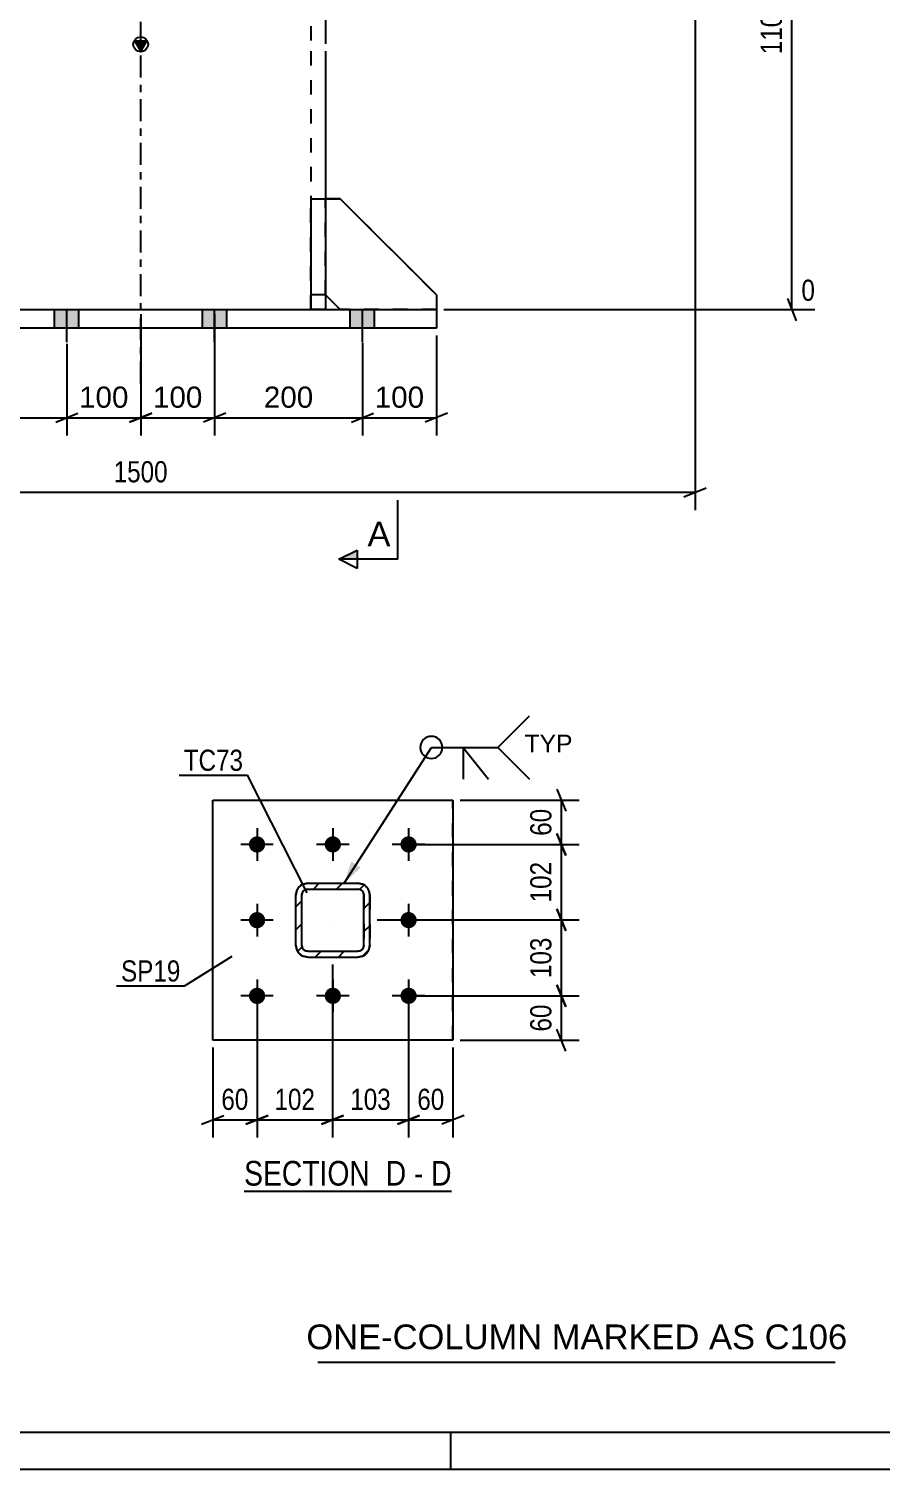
# Model space of a CAD drawing. Header units: millimetres. Extents: x -132 to 462, y -157 to 263.
# Drawn here: x -15.1 to 100.2, y -157 to 38 of the extents above; entities that cross this region are included whole.
import ezdxf

# ---------------------------------------------------------------- set-up
doc = ezdxf.new("R2010")
doc.units = ezdxf.units.MM
doc.linetypes.add('DXK_LINE_DOT2', pattern=[3.9198, 1.9599, -1.9599])
doc.linetypes.add('DXK_LINE_DOT3', pattern=[5.9187, 2.979, -0.9799, 0.9799, -0.9799])
doc.styles.add('Arial', font='ARIAL.TTF', dxfattribs={"height": 0.2})
doc.styles.add('Arial Narrow', font='ARIALN.TTF', dxfattribs={"height": 0.2})

# ---------------------------------------------------------------- blocks, each defined once
blk = doc.blocks.new('Unknown-339278202-1134')
at = {"color": 5, "linetype": 'Continuous'}
for p, q in [((-127.05, -152), (456.95, -152)), ((41.95, -157), (41.95, -152)), ((-132.05, -157), (461.95, -157))]:
    blk.add_line(p, q, dxfattribs=at)
blk = doc.blocks.new('Unknown-339278202-13 - 3533')
at = {"color": 6, "linetype": 'Continuous'}
blk.add_line((13.99, -119.35), (42.06, -119.35), dxfattribs=at)
at = {"color": 0, "linetype": 'Continuous'}
for points in [[(32.1, -118.6), (32.1, -115.1), (13.99, -115.1), (13.99, -118.6)], [(35.92, -118.6), (35.92, -115.1), (33.15, -115.1), (33.15, -118.6)], [(38.24, -118.6), (38.24, -115.1), (36.97, -115.1), (36.97, -118.6)], [(42.06, -118.6), (42.06, -115.1), (39.29, -115.1), (39.29, -118.6)]]:
    blk.add_wipeout(points, dxfattribs=at)
at = {"color": 7, "linetype": 'Continuous', "style": 'Arial Narrow'}
for s, p in [('SECTION ', (13.99, -118.6)), ('D', (33.15, -118.6)), ('D', (39.29, -118.6)), ('-', (36.97, -118.6))]:
    blk.add_text(s, height=3.34, dxfattribs=at).set_placement(p)
blk = doc.blocks.new('Part-339278202-4159 - 4056')
at = {"color": 7, "linetype": 'DXK_LINE_DOT2'}
for p, q in [((23, 0), (23, 15)), ((23, 15), (25, 15)), ((25, 15), (25, 0)), ((25, 2), (23, 2)), ((25, 0), (23, 0))]:
    blk.add_line(p, q, dxfattribs=at)
blk = doc.blocks.new('Part-339278202-4160 - 4056')
at = {"color": 7, "linetype": 'DXK_LINE_DOT2'}
for p, q in [((25, 2), (25, 15)), ((25, 15), (27, 15)), ((27, 15), (40, 2)), ((27, 0), (25, 2)), ((40, 2), (40, 0)), ((40, 0), (27, 0))]:
    blk.add_line(p, q, dxfattribs=at)
blk = doc.blocks.new('Part-339278202-4232 - 4056')
at = {"color": 2, "linetype": 'Continuous'}
for p, q in [((23, 15), (23, 0)), ((23, 15), (25, 15)), ((25, 15), (25, 0)), ((25, 2), (23, 2)), ((23, 0), (25, 0))]:
    blk.add_line(p, q, dxfattribs=at)
blk = doc.blocks.new('Part-339278202-4233 - 4056')
at = {"color": 2, "linetype": 'Continuous'}
for p, q in [((27, 15), (25, 15)), ((40, 2), (27, 15)), ((27, 0), (25, 2)), ((40, 2), (40, 0))]:
    blk.add_line(p, q, dxfattribs=at)
at = {"color": 7, "linetype": 'DXK_LINE_DOT2'}
for p, q in [((25, 2), (25, 15)), ((40, 0), (27, 0))]:
    blk.add_line(p, q, dxfattribs=at)
blk = doc.blocks.new('Part-339278202-4242 - 4056')
at = {"color": 2, "linetype": 'Continuous'}
for p, q in [((-40, -2.5), (-40, 0)), ((-40, 0), (40, 0)), ((40, 0), (40, -2.5)), ((40, -2.5), (-40, -2.5))]:
    blk.add_line(p, q, dxfattribs=at)
blk = doc.blocks.new('Part-339278202-4243 - 4056')
at = {"linetype": 'Continuous'}
blk.add_hatch(color=2, dxfattribs=at).paths.add_polyline_path([(0, 35.02), (-0.8, 36.42), (0.8, 36.42)])
at = {"color": 7, "linetype": 'DXK_LINE_DOT3'}
for p, q in [((0, 36), (0, 140.32)), ((0, -10), (0, 35))]:
    blk.add_line(p, q, dxfattribs=at)
at = {"color": 7, "linetype": 'DXK_LINE_DOT2'}
for p, q in [((23, 140.32), (23, 36)), ((23, 35), (23, 0)), ((25, 15), (25, 0)), ((-25, 0), (25, 0))]:
    blk.add_line(p, q, dxfattribs=at)
at = {"color": 2, "linetype": 'Continuous'}
for p, q in [((25, 140.32), (25, 36)), ((0, 35.02), (-0.8, 36.42)), ((-0.8, 36.42), (0.8, 36.42)), ((0.8, 36.42), (0, 35.02)), ((25, 35), (25, 15))]:
    blk.add_line(p, q, dxfattribs=at)
blk.add_circle((0, 35.92), 1, dxfattribs=at)
blk = doc.blocks.new('Bolt-339278202-4250 - 4056')
at = {"linetype": 'Continuous'}
for points in [[(-28.35, 0), (-31.65, 0), (-31.65, -2.5), (-28.35, -2.5)], [(-28.35, 0), (-31.65, 0), (-31.65, -2.5), (-28.35, -2.5)], [(-28.35, 0), (-31.65, 0), (-31.65, -2.5), (-28.35, -2.5)], [(-28.35, 0), (-31.65, 0), (-31.65, -2.5), (-28.35, -2.5)], [(-8.35, 0), (-11.65, 0), (-11.65, -2.5), (-8.35, -2.5)], [(-8.35, 0), (-11.65, 0), (-11.65, -2.5), (-8.35, -2.5)], [(11.65, 0), (8.35, 0), (8.35, -2.5), (11.65, -2.5)], [(11.65, 0), (8.35, 0), (8.35, -2.5), (11.65, -2.5)], [(31.65, 0), (28.35, 0), (28.35, -2.5), (31.65, -2.5)], [(31.65, 0), (28.35, 0), (28.35, -2.5), (31.65, -2.5)], [(31.65, 0), (28.35, 0), (28.35, -2.5), (31.65, -2.5)], [(31.65, 0), (28.35, 0), (28.35, -2.5), (31.65, -2.5)]]:
    blk.add_hatch(color=1, dxfattribs=at).paths.add_polyline_path(points)
at = {"color": 1, "linetype": 'Continuous'}
for p, q in [((-31.65, -2.5), (-31.65, 0)), ((-31.65, -2.5), (-31.65, 0)), ((-31.65, -2.5), (-31.65, 0)), ((-31.65, -2.5), (-31.65, 0)), ((-30, -4.4), (-30, 0)), ((-30, -4.4), (-30, 0)), ((-30, -4.4), (-30, 0)), ((-30, -4.4), (-30, 0)), ((-28.35, -2.5), (-28.35, 0)), ((-28.35, -2.5), (-28.35, 0)), ((-28.35, -2.5), (-28.35, 0)), ((-28.35, -2.5), (-28.35, 0)), ((-11.65, -2.5), (-11.65, 0)), ((-11.65, -2.5), (-11.65, 0)), ((-10, -4.4), (-10, 0)), ((-10, -4.4), (-10, 0)), ((-8.35, -2.5), (-8.35, 0)), ((-8.35, -2.5), (-8.35, 0)), ((8.35, -2.5), (8.35, 0)), ((8.35, -2.5), (8.35, 0)), ((10, -4.4), (10, 0)), ((10, -4.4), (10, 0)), ((11.65, -2.5), (11.65, 0)), ((11.65, -2.5), (11.65, 0)), ((28.35, -2.5), (28.35, 0)), ((28.35, -2.5), (28.35, 0)), ((28.35, -2.5), (28.35, 0)), ((28.35, -2.5), (28.35, 0)), ((30, -4.4), (30, 0)), ((30, -4.4), (30, 0)), ((30, -4.4), (30, 0)), ((30, -4.4), (30, 0)), ((31.65, -2.5), (31.65, 0)), ((31.65, -2.5), (31.65, 0)), ((31.65, -2.5), (31.65, 0)), ((31.65, -2.5), (31.65, 0))]:
    blk.add_line(p, q, dxfattribs=at)
blk = doc.blocks.new('Part-339278202-3550 - 3533')
at = {"linetype": 'Continuous'}
h = blk.add_hatch(dxfattribs=at)
h.set_pattern_fill('', scale=0.7, style=0, pattern_type=0)
h.set_pattern_definition([(45, (30.0036, -87.5372), (-1.57154, 1.57154), [])])
h.paths.add_polyline_path([(29.39, -87.66), (30, -87.54), (30.52, -87.19), (30.87, -86.67), (30.99, -86.06), (30.99, -79.26), (30.87, -78.65), (30.52, -78.13), (30, -77.78), (29.39, -77.66), (22.59, -77.66), (21.98, -77.78), (21.46, -78.13), (21.11, -78.65), (20.99, -79.26), (20.99, -86.06), (21.11, -86.67), (21.46, -87.19), (21.98, -87.54), (22.59, -87.66)])
h.paths.add_polyline_path([(22.59, -86.86), (22.29, -86.8), (22.03, -86.63), (21.85, -86.37), (21.79, -86.06), (21.79, -79.26), (21.85, -78.95), (22.02, -78.69), (22.28, -78.52), (22.59, -78.46), (29.39, -78.46), (29.7, -78.52), (29.96, -78.69), (30.13, -78.95), (30.19, -79.26), (30.19, -86.06), (30.13, -86.37), (29.96, -86.62), (29.7, -86.8), (29.39, -86.86)])
at = {"color": 7, "linetype": 'DXK_LINE_DOT2'}
for p, q in [((21.98, -77.78), (22.59, -77.66)), ((22.59, -77.66), (29.39, -77.66)), ((29.39, -77.66), (30, -77.78)), ((20.99, -79.26), (21.11, -78.65)), ((20.99, -86.06), (20.99, -79.26)), ((21.85, -78.95), (21.79, -79.26)), ((21.79, -86.06), (21.79, -79.26)), ((22.59, -78.46), (22.28, -78.52)), ((22.59, -78.46), (29.39, -78.46)), ((29.7, -78.52), (29.39, -78.46)), ((30.19, -79.26), (30.13, -78.95)), ((30.19, -79.26), (30.19, -86.06)), ((30.87, -78.65), (30.99, -79.26)), ((30.99, -79.26), (30.99, -86.06)), ((21.11, -86.67), (20.99, -86.06)), ((21.79, -86.06), (21.85, -86.37)), ((22.59, -87.66), (21.98, -87.54)), ((22.29, -86.8), (22.59, -86.86)), ((22.59, -86.86), (29.39, -86.86)), ((22.59, -87.66), (29.39, -87.66)), ((29.39, -86.86), (29.7, -86.8)), ((30, -87.54), (29.39, -87.66)), ((30.13, -86.37), (30.19, -86.06)), ((30.99, -86.06), (30.87, -86.67))]:
    blk.add_line(p, q, dxfattribs=at)
at = {"color": 2, "linetype": 'Continuous'}
for p, q in [((22.59, -77.66), (21.98, -77.78)), ((22.59, -77.66), (22.59, -77.66)), ((22.59, -77.66), (29.39, -77.66)), ((29.39, -77.66), (29.39, -77.66)), ((30, -77.78), (29.39, -77.66)), ((21.11, -78.65), (20.99, -79.26)), ((20.99, -79.26), (20.99, -79.26)), ((20.99, -86.06), (20.99, -79.26)), ((21.79, -79.26), (21.85, -78.95)), ((21.79, -79.26), (21.79, -79.26)), ((21.79, -86.06), (21.79, -79.26)), ((22.28, -78.52), (22.59, -78.46)), ((22.59, -78.46), (22.59, -78.46)), ((22.59, -78.46), (29.39, -78.46)), ((29.39, -78.46), (29.39, -78.46)), ((29.39, -78.46), (29.7, -78.52)), ((30.13, -78.95), (30.19, -79.26)), ((30.19, -79.26), (30.19, -79.26)), ((30.19, -86.06), (30.19, -79.26)), ((30.99, -79.26), (30.87, -78.65)), ((30.99, -79.26), (30.99, -79.26)), ((30.99, -86.06), (30.99, -79.26)), ((20.99, -86.06), (20.99, -86.06)), ((20.99, -86.06), (21.11, -86.67)), ((21.79, -86.06), (21.79, -86.06)), ((21.85, -86.37), (21.79, -86.06)), ((21.98, -87.54), (22.59, -87.66)), ((22.59, -86.86), (22.29, -86.8)), ((22.59, -86.86), (22.59, -86.86)), ((22.59, -86.86), (29.39, -86.86)), ((22.59, -87.66), (22.59, -87.66)), ((22.59, -87.66), (29.39, -87.66)), ((29.7, -86.8), (29.39, -86.86)), ((29.39, -86.86), (29.39, -86.86)), ((29.39, -87.66), (30, -87.54)), ((29.39, -87.66), (29.39, -87.66)), ((30.19, -86.06), (30.13, -86.37)), ((30.19, -86.06), (30.19, -86.06)), ((30.87, -86.67), (30.99, -86.06)), ((30.99, -86.06), (30.99, -86.06))]:
    blk.add_line(p, q, dxfattribs=at)
at = {"color": 7, "linetype": 'DXK_LINE_DOT3'}
blk.add_line((25.99, -82.66), (25.99, -82.66), dxfattribs=at)
at = {"color": 7, "linetype": 'DXK_LINE_DOT2'}
for centre, radius, start, end in [((22.59, -79.26), 1.6, 112.5099, 157.5099), ((29.39, -79.26), 1.6, 22.5099, 67.5099), ((22.59, -79.26), 0.8, 112.5099, 157.5099), ((29.39, -79.26), 0.8, 22.5099, 67.5099), ((22.59, -86.06), 1.6, 202.5099, 247.5099), ((22.59, -86.06), 0.8, 202.5099, 247.5099), ((29.39, -86.06), 0.8, 292.5099, 337.5099), ((29.39, -86.06), 1.6, 292.5099, 337.5099)]:
    blk.add_arc(centre, radius, start, end, dxfattribs=at)
at = {"color": 2, "linetype": 'Continuous'}
for centre, radius, start, end in [((22.59, -79.26), 1.6, 112.5099, 157.5099), ((29.39, -79.26), 1.6, 22.5099, 67.5099), ((22.59, -79.26), 0.8, 112.5099, 157.5099), ((29.39, -79.26), 0.8, 22.5099, 67.5099), ((22.59, -86.06), 1.6, 202.5099, 247.5099), ((22.59, -86.06), 0.8, 202.5099, 247.5099), ((29.39, -86.06), 0.8, 292.5099, 337.5099), ((29.39, -86.06), 1.6, 292.5099, 337.5099)]:
    blk.add_arc(centre, radius, start, end, dxfattribs=at)
blk = doc.blocks.new('Part-339278202-3556 - 3533')
at = {"color": 2, "linetype": 'Continuous'}
for p, q in [((9.74, -66.41), (42.24, -66.41)), ((9.74, -98.91), (9.74, -66.41)), ((42.24, -66.41), (42.24, -66.41)), ((42.24, -66.41), (42.24, -98.91)), ((42.24, -98.91), (9.74, -98.91)), ((42.24, -98.91), (42.24, -98.91))]:
    blk.add_line(p, q, dxfattribs=at)
at = {"color": 7, "linetype": 'DXK_LINE_DOT2'}
for p, q in [((9.74, -98.91), (9.74, -66.41)), ((42.24, -98.91), (42.24, -66.41)), ((42.24, -66.41), (42.24, -66.41)), ((42.24, -98.91), (42.24, -98.91))]:
    blk.add_line(p, q, dxfattribs=at)
blk = doc.blocks.new('Bolt-339278202-3586 - 3533')
at = {"linetype": 'Continuous'}
for points in [[(16.84, -72.41), (16.82, -72.64), (16.75, -72.86), (16.63, -73.06), (16.48, -73.23), (16.29, -73.36), (16.08, -73.46), (15.86, -73.51), (15.63, -73.51), (15.4, -73.46), (15.19, -73.37), (15.01, -73.23), (14.85, -73.06), (14.74, -72.86), (14.66, -72.64), (14.64, -72.41), (14.66, -72.19), (14.73, -71.97), (14.85, -71.77), (15, -71.6), (15.19, -71.46), (15.4, -71.37), (15.62, -71.32), (15.85, -71.32), (16.08, -71.36), (16.29, -71.46), (16.47, -71.59), (16.63, -71.76), (16.74, -71.96), (16.81, -72.18)], [(27.09, -72.41), (27.07, -72.64), (27, -72.85), (26.88, -73.05), (26.73, -73.23), (26.54, -73.36), (26.33, -73.45), (26.11, -73.5), (25.88, -73.5), (25.65, -73.46), (25.44, -73.36), (25.26, -73.23), (25.1, -73.06), (24.99, -72.86), (24.91, -72.64), (24.89, -72.41), (24.91, -72.18), (24.98, -71.97), (25.1, -71.77), (25.25, -71.59), (25.44, -71.46), (25.65, -71.36), (25.87, -71.32), (26.1, -71.32), (26.33, -71.36), (26.54, -71.46), (26.72, -71.59), (26.88, -71.76), (26.99, -71.96), (27.06, -72.18)], [(37.34, -72.4), (37.32, -72.63), (37.25, -72.85), (37.13, -73.05), (36.98, -73.22), (36.79, -73.36), (36.58, -73.45), (36.36, -73.5), (36.13, -73.5), (35.9, -73.46), (35.69, -73.36), (35.51, -73.23), (35.35, -73.06), (35.24, -72.86), (35.16, -72.64), (35.14, -72.41), (35.16, -72.18), (35.23, -71.96), (35.35, -71.76), (35.5, -71.59), (35.69, -71.46), (35.9, -71.36), (36.12, -71.31), (36.35, -71.31), (36.58, -71.36), (36.79, -71.45), (36.97, -71.59), (37.13, -71.76), (37.24, -71.96), (37.31, -72.18)], [(16.84, -82.66), (16.82, -82.89), (16.75, -83.11), (16.63, -83.31), (16.48, -83.48), (16.29, -83.61), (16.08, -83.71), (15.86, -83.76), (15.63, -83.76), (15.4, -83.71), (15.19, -83.62), (15.01, -83.48), (14.85, -83.31), (14.74, -83.11), (14.67, -82.89), (14.64, -82.66), (14.66, -82.44), (14.73, -82.22), (14.85, -82.02), (15, -81.85), (15.19, -81.71), (15.4, -81.62), (15.62, -81.57), (15.85, -81.57), (16.08, -81.61), (16.29, -81.71), (16.47, -81.84), (16.63, -82.01), (16.74, -82.21), (16.82, -82.43)], [(37.34, -82.65), (37.32, -82.88), (37.25, -83.1), (37.13, -83.3), (36.98, -83.47), (36.79, -83.61), (36.58, -83.7), (36.36, -83.75), (36.13, -83.75), (35.9, -83.71), (35.69, -83.61), (35.51, -83.48), (35.35, -83.31), (35.24, -83.11), (35.17, -82.89), (35.14, -82.66), (35.16, -82.43), (35.23, -82.21), (35.35, -82.01), (35.5, -81.84), (35.69, -81.71), (35.9, -81.61), (36.12, -81.56), (36.35, -81.56), (36.58, -81.61), (36.79, -81.7), (36.97, -81.84), (37.13, -82.01), (37.24, -82.21), (37.32, -82.43)], [(16.84, -92.91), (16.82, -93.14), (16.75, -93.36), (16.63, -93.56), (16.48, -93.73), (16.3, -93.86), (16.09, -93.96), (15.86, -94.01), (15.63, -94.01), (15.41, -93.96), (15.2, -93.87), (15.01, -93.73), (14.85, -93.56), (14.74, -93.36), (14.67, -93.14), (14.64, -92.91), (14.67, -92.69), (14.74, -92.47), (14.85, -92.27), (15, -92.1), (15.19, -91.96), (15.4, -91.87), (15.62, -91.82), (15.85, -91.82), (16.08, -91.86), (16.29, -91.96), (16.48, -92.09), (16.63, -92.26), (16.75, -92.46), (16.82, -92.68)], [(27.09, -92.91), (27.07, -93.14), (27, -93.35), (26.88, -93.55), (26.73, -93.73), (26.55, -93.86), (26.34, -93.95), (26.11, -94), (25.88, -94), (25.66, -93.96), (25.45, -93.86), (25.26, -93.73), (25.1, -93.56), (24.99, -93.36), (24.92, -93.14), (24.89, -92.91), (24.92, -92.68), (24.99, -92.47), (25.1, -92.27), (25.25, -92.09), (25.44, -91.96), (25.65, -91.86), (25.87, -91.82), (26.1, -91.82), (26.33, -91.86), (26.54, -91.96), (26.73, -92.09), (26.88, -92.26), (27, -92.46), (27.07, -92.68)], [(37.34, -92.9), (37.32, -93.13), (37.25, -93.35), (37.13, -93.55), (36.98, -93.72), (36.8, -93.86), (36.59, -93.95), (36.36, -94), (36.13, -94), (35.91, -93.96), (35.7, -93.86), (35.51, -93.73), (35.35, -93.56), (35.24, -93.36), (35.17, -93.14), (35.14, -92.91), (35.17, -92.68), (35.24, -92.46), (35.35, -92.26), (35.5, -92.09), (35.69, -91.96), (35.9, -91.86), (36.12, -91.81), (36.35, -91.81), (36.58, -91.86), (36.79, -91.95), (36.98, -92.09), (37.13, -92.26), (37.25, -92.46), (37.32, -92.68)]]:
    blk.add_hatch(color=1, dxfattribs=at).paths.add_polyline_path(points)
at = {"color": 1, "linetype": 'Continuous'}
for p, q in [((25.99, -70.21), (25.99, -74.61)), ((36.24, -70.21), (36.24, -74.61)), ((15.74, -70.21), (15.74, -74.61)), ((17.94, -72.41), (13.54, -72.41)), ((28.19, -72.41), (23.79, -72.41)), ((38.44, -72.41), (34.04, -72.41)), ((15.74, -80.46), (15.74, -84.86)), ((36.24, -80.46), (36.24, -84.86)), ((17.94, -82.66), (13.54, -82.66)), ((38.44, -82.66), (34.04, -82.66)), ((15.74, -90.71), (15.74, -95.11)), ((25.99, -90.71), (25.99, -95.11)), ((36.24, -90.71), (36.24, -95.11)), ((17.94, -92.91), (13.54, -92.91)), ((28.19, -92.91), (23.79, -92.91)), ((38.44, -92.91), (34.04, -92.91))]:
    blk.add_line(p, q, dxfattribs=at)
blk = doc.blocks.new('StraightDimension-339278202-13958 - 4056')
at = {"color": 7, "linetype": 'Continuous'}
for p, q in [((10, -0.63), (10, -17.03)), ((30, -4.51), (30, -17.03)), ((11.5, -14.03), (8.5, -15.23)), ((10, -14.63), (30, -14.63)), ((28.5, -15.23), (31.5, -14.03))]:
    blk.add_line(p, q, dxfattribs=at)
at = {"color": 0}
blk.add_wipeout([(23.94, -13.88), (23.94, -9.68), (16.06, -9.68), (16.06, -13.88)], dxfattribs=at)
at = {"color": 3, "style": 'Arial'}
blk.add_text('200', height=2.865, dxfattribs=at).set_placement((16.66, -13.28))
blk = doc.blocks.new('StraightDimension-339278202-13918 - 4056')
at = {"color": 7, "linetype": 'Continuous'}
for p, q in [((73.5, 78.32), (98.53, 78.32)), ((88.69, 76.82), (87.49, 79.82)), ((88.09, 0), (88.09, 78.32)), ((87.49, 1.5), (88.69, -1.5)), ((41, 0), (91.22, 0))]:
    blk.add_line(p, q, dxfattribs=at)
at = {"color": 0, "linetype": 'Continuous'}
for points in [[(99.13, 78.92), (99.13, 83.12), (88.79, 83.12), (88.79, 78.92)], [(91.82, 0.6), (91.82, 4.8), (88.79, 4.8), (88.79, 0.6)]]:
    blk.add_wipeout(points, dxfattribs=at)
at = {"color": 0}
blk.add_wipeout([(87.34, 44.33), (83.14, 44.33), (83.14, 33.99), (87.34, 33.99)], dxfattribs=at)
at = {"color": 3, "linetype": 'Continuous', "style": 'Arial Narrow'}
for s, height, p in [('11022', 2.863, (89.39, 79.52)), ('0', 2.86, (89.39, 1.2))]:
    blk.add_text(s, height=height, dxfattribs=at).set_placement(p)
at = {"color": 3, "style": 'Arial Narrow'}
blk.add_text('11022', height=2.863, rotation=90.0002, dxfattribs=at).set_placement((86.74, 34.59))
blk = doc.blocks.new('StraightDimension-339278202-4265 - 4056')
at = {"color": 7, "linetype": 'Continuous'}
for p, q in [((-75, 65.32), (-75, -27.13)), ((75, 65.32), (75, -27.13)), ((-73.5, -24.13), (-76.5, -25.33)), ((-75, -24.73), (75, -24.73)), ((73.5, -25.33), (76.5, -24.13))]:
    blk.add_line(p, q, dxfattribs=at)
at = {"color": 0}
blk.add_wipeout([(4.26, -23.98), (4.26, -19.78), (-4.26, -19.78), (-4.26, -23.98)], dxfattribs=at)
at = {"color": 3, "style": 'Arial Narrow'}
blk.add_text('1500', height=2.863, dxfattribs=at).set_placement((-3.66, -23.38))
blk = doc.blocks.new('StraightDimension-339278202-13957 - 4056')
at = {"color": 7, "linetype": 'Continuous'}
for p, q in [((40, -3.5), (40, -17.03)), ((30, -4.51), (30, -17.03)), ((28.5, -15.23), (31.5, -14.03)), ((30, -14.63), (40, -14.63)), ((41.5, -14.03), (38.5, -15.23))]:
    blk.add_line(p, q, dxfattribs=at)
at = {"color": 0}
blk.add_wipeout([(38.94, -13.88), (38.94, -9.68), (31.06, -9.68), (31.06, -13.88)], dxfattribs=at)
at = {"color": 3, "style": 'Arial'}
blk.add_text('100', height=2.865, dxfattribs=at).set_placement((31.66, -13.28))
blk = doc.blocks.new('StraightDimension-339278202-13959 - 4056')
at = {"color": 7, "linetype": 'Continuous'}
for p, q in [((0, -0.63), (0, -17.03)), ((10, -0.63), (10, -17.03)), ((-1.5, -15.23), (1.5, -14.03)), ((0, -14.63), (10, -14.63)), ((11.5, -14.03), (8.5, -15.23))]:
    blk.add_line(p, q, dxfattribs=at)
at = {"color": 0}
blk.add_wipeout([(8.94, -13.88), (8.94, -9.68), (1.06, -9.68), (1.06, -13.88)], dxfattribs=at)
at = {"color": 3, "style": 'Arial'}
blk.add_text('100', height=2.865, dxfattribs=at).set_placement((1.66, -13.28))
blk = doc.blocks.new('StraightDimension-339278202-13960 - 4056')
at = {"color": 7, "linetype": 'Continuous'}
for p, q in [((0, -0.63), (0, -17.03)), ((-10, -4.61), (-10, -17.03)), ((-11.5, -15.23), (-8.5, -14.03)), ((-10, -14.63), (0, -14.63)), ((1.5, -14.03), (-1.5, -15.23))]:
    blk.add_line(p, q, dxfattribs=at)
at = {"color": 0}
blk.add_wipeout([(-1.06, -13.88), (-1.06, -9.68), (-8.94, -9.68), (-8.94, -13.88)], dxfattribs=at)
at = {"color": 3, "style": 'Arial'}
blk.add_text('100', height=2.865, dxfattribs=at).set_placement((-8.34, -13.28))
blk = doc.blocks.new('StraightDimension-339278202-13961 - 4056')
at = {"color": 7, "linetype": 'Continuous'}
for p, q in [((-30, -4.61), (-30, -17.03)), ((-10, -4.61), (-10, -17.03)), ((-28.5, -14.03), (-31.5, -15.23)), ((-30, -14.63), (-10, -14.63)), ((-11.5, -15.23), (-8.5, -14.03))]:
    blk.add_line(p, q, dxfattribs=at)
at = {"color": 0}
blk.add_wipeout([(-16.06, -13.88), (-16.06, -9.68), (-23.94, -9.68), (-23.94, -13.88)], dxfattribs=at)
at = {"color": 3, "style": 'Arial'}
blk.add_text('200', height=2.865, dxfattribs=at).set_placement((-23.34, -13.28))
blk = doc.blocks.new('StraightDimension-339278202-7110 - 3533')
at = {"color": 7, "linetype": 'Continuous'}
for p, q in [((15.74, -93.91), (15.74, -112.1)), ((9.74, -99.91), (9.74, -112.1)), ((8.24, -110.3), (11.24, -109.1)), ((17.24, -109.1), (14.24, -110.3)), ((9.74, -109.7), (15.74, -109.7))]:
    blk.add_line(p, q, dxfattribs=at)
at = {"color": 0}
blk.add_wipeout([(15.17, -108.95), (15.17, -104.75), (10.31, -104.75), (10.31, -108.95)], dxfattribs=at)
at = {"color": 3, "style": 'Arial Narrow'}
blk.add_text('60', height=2.863, dxfattribs=at).set_placement((10.91, -108.35))
blk = doc.blocks.new('StraightDimension-339278202-7109 - 3533')
at = {"color": 7, "linetype": 'Continuous'}
for p, q in [((25.94, -88.66), (25.94, -112.1)), ((15.74, -93.91), (15.74, -112.1)), ((14.24, -110.3), (17.24, -109.1)), ((27.44, -109.1), (24.44, -110.3)), ((15.74, -109.7), (25.94, -109.7))]:
    blk.add_line(p, q, dxfattribs=at)
at = {"color": 0}
blk.add_wipeout([(24.18, -108.95), (24.18, -104.75), (17.5, -104.75), (17.5, -108.95)], dxfattribs=at)
at = {"color": 3, "style": 'Arial Narrow'}
blk.add_text('102', height=2.863, dxfattribs=at).set_placement((18.1, -108.35))
blk = doc.blocks.new('StraightDimension-339278202-3654 - 3533')
at = {"color": 7, "linetype": 'Continuous'}
for p, q in [((56.31, -70.91), (57.51, -73.91)), ((37.24, -72.41), (59.31, -72.41)), ((56.91, -82.61), (56.91, -72.41)), ((57.51, -84.11), (56.31, -81.11)), ((31.99, -82.61), (59.31, -82.61))]:
    blk.add_line(p, q, dxfattribs=at)
at = {"color": 0}
blk.add_wipeout([(56.16, -74.17), (51.96, -74.17), (51.96, -80.85), (56.16, -80.85)], dxfattribs=at)
at = {"color": 3, "style": 'Arial Narrow'}
blk.add_text('102', height=2.863, rotation=90.0002, dxfattribs=at).set_placement((55.56, -80.25))
blk = doc.blocks.new('StraightDimension-339278202-3664 - 3533')
at = {"color": 7, "linetype": 'Continuous'}
for p, q in [((56.31, -64.91), (57.51, -67.91)), ((43.24, -66.41), (59.31, -66.41)), ((56.91, -72.41), (56.91, -66.41)), ((57.51, -73.91), (56.31, -70.91)), ((37.24, -72.41), (59.31, -72.41))]:
    blk.add_line(p, q, dxfattribs=at)
at = {"color": 0}
blk.add_wipeout([(56.16, -66.98), (51.96, -66.98), (51.96, -71.84), (56.16, -71.84)], dxfattribs=at)
at = {"color": 3, "style": 'Arial Narrow'}
blk.add_text('60', height=2.863, rotation=90.0002, dxfattribs=at).set_placement((55.56, -71.24))
blk = doc.blocks.new('StraightDimension-339278202-3674 - 3533')
at = {"color": 7, "linetype": 'Continuous'}
for p, q in [((56.31, -91.41), (57.51, -94.41)), ((37.24, -92.91), (59.31, -92.91)), ((56.91, -98.91), (56.91, -92.91)), ((57.51, -100.41), (56.31, -97.41)), ((43.24, -98.91), (59.31, -98.91))]:
    blk.add_line(p, q, dxfattribs=at)
at = {"color": 0}
blk.add_wipeout([(56.16, -93.48), (51.96, -93.48), (51.96, -98.34), (56.16, -98.34)], dxfattribs=at)
at = {"color": 3, "style": 'Arial Narrow'}
blk.add_text('60', height=2.863, rotation=90.0002, dxfattribs=at).set_placement((55.56, -97.74))
blk = doc.blocks.new('StraightDimension-339278202-3684 - 3533')
at = {"color": 7, "linetype": 'Continuous'}
for p, q in [((56.31, -81.11), (57.51, -84.11)), ((31.99, -82.61), (59.31, -82.61)), ((56.91, -92.91), (56.91, -82.61)), ((57.51, -94.41), (56.31, -91.41)), ((37.24, -92.91), (59.31, -92.91))]:
    blk.add_line(p, q, dxfattribs=at)
at = {"color": 0}
blk.add_wipeout([(56.16, -84.42), (51.96, -84.42), (51.96, -91.1), (56.16, -91.1)], dxfattribs=at)
at = {"color": 3, "style": 'Arial Narrow'}
blk.add_text('103', height=2.863, rotation=90.0002, dxfattribs=at).set_placement((55.56, -90.5))
blk = doc.blocks.new('StraightDimension-339278202-7107 - 3533')
at = {"color": 7, "linetype": 'Continuous'}
for p, q in [((36.24, -93.91), (36.24, -112.1)), ((42.24, -99.91), (42.24, -112.1)), ((34.74, -110.3), (37.74, -109.1)), ((43.74, -109.1), (40.74, -110.3)), ((36.24, -109.7), (42.24, -109.7))]:
    blk.add_line(p, q, dxfattribs=at)
at = {"color": 0}
blk.add_wipeout([(41.67, -108.95), (41.67, -104.75), (36.82, -104.75), (36.82, -108.95)], dxfattribs=at)
at = {"color": 3, "style": 'Arial Narrow'}
blk.add_text('60', height=2.863, dxfattribs=at).set_placement((37.42, -108.35))
blk = doc.blocks.new('StraightDimension-339278202-7108 - 3533')
at = {"color": 7, "linetype": 'Continuous'}
for p, q in [((25.94, -88.66), (25.94, -112.1)), ((36.24, -93.91), (36.24, -112.1)), ((24.44, -110.3), (27.44, -109.1)), ((37.74, -109.1), (34.74, -110.3)), ((25.94, -109.7), (36.24, -109.7))]:
    blk.add_line(p, q, dxfattribs=at)
at = {"color": 0}
blk.add_wipeout([(34.43, -108.95), (34.43, -104.75), (27.75, -104.75), (27.75, -108.95)], dxfattribs=at)
at = {"color": 3, "style": 'Arial Narrow'}
blk.add_text('103', height=2.863, dxfattribs=at).set_placement((28.35, -108.35))
blk = doc.blocks.new('Unknown-339278202-14172')
at = {"color": 7, "linetype": 'Continuous'}
blk.add_line((23.95, -142.5), (93.95, -142.5), dxfattribs=at)
at = {"color": 7, "style": 'Arial'}
blk.add_text('ONE-COLUMN MARKED AS C106', height=3.3428, dxfattribs=at).set_placement((22.41, -140.75))
blk = doc.blocks.new('SectionMark-339278202-4567 - 4056')
at = {"linetype": 'Continuous'}
blk.add_hatch(color=6, dxfattribs=at).paths.add_polyline_path([(29.29, -32.55), (29.29, -33.8), (26.79, -33.8)])
at = {"color": 6, "linetype": 'Continuous'}
for p, q in [((34.79, -33.8), (34.8, -25.8)), ((26.79, -33.8), (29.29, -32.55)), ((29.29, -32.55), (29.29, -35.05)), ((34.79, -33.8), (26.79, -33.8)), ((29.29, -35.05), (26.79, -33.8))]:
    blk.add_line(p, q, dxfattribs=at)
at = {"color": 0, "linetype": 'Continuous'}
blk.add_wipeout([(33.79, -32.05), (33.8, -28.55), (30.68, -28.55), (30.68, -32.05)], dxfattribs=at)
at = {"color": 3, "linetype": 'Continuous', "style": 'Arial'}
blk.add_text('A', height=3.34, rotation=-0.0115, dxfattribs=at).set_placement((30.68, -32.05))
blk = doc.blocks.new('WeldMark-339278202-3695 - 3533')
at = {"linetype": 'Continuous'}
blk.add_hatch(color=30, dxfattribs=at).paths.add_polyline_path([(29.76, -75.54), (27.51, -77.66), (28.5, -74.73)])
at = {"color": 30, "linetype": 'Continuous'}
for p, q in [((27.51, -77.66), (39.33, -59.28)), ((39.33, -59.28), (48.33, -59.28))]:
    blk.add_line(p, q, dxfattribs=at)
at = {"color": 3, "linetype": 'Continuous'}
for q in [(47.05, -63.57), (43.62, -63.57)]:
    blk.add_line((43.62, -59.28), q, dxfattribs=at)
for start, end in [(90, 270), (270, 90)]:
    blk.add_arc((39.33, -59.28), 1.5, start, end, dxfattribs=at)
at = {"color": 0, "linetype": 'Continuous'}
blk.add_wipeout([(58.41, -59.93), (58.41, -57.43), (51.93, -57.43), (51.93, -59.93)], dxfattribs=at)
blk.add_wipeout([(58.41, -59.93), (58.41, -57.43), (51.93, -57.43), (51.93, -59.93)], dxfattribs=at)
at = {"color": 3, "linetype": 'Continuous'}
for q in [(52.62, -55), (52.62, -63.57)]:
    blk.add_line((48.33, -59.28), q, dxfattribs=at)
at = {"color": 3, "linetype": 'Continuous', "style": 'Arial'}
blk.add_text('TYP', height=2.388, dxfattribs=at).set_placement((51.93, -59.93))
blk = doc.blocks.new('Mark-339278202-3546 - 3533')
at = {"color": 0}
blk.add_wipeout([(13.85, -62.44), (13.85, -59.44), (5.82, -59.44), (5.82, -62.44)], dxfattribs=at)
blk.add_wipeout([(13.85, -62.44), (13.85, -59.44), (5.82, -59.44), (5.82, -62.44)], dxfattribs=at)
at = {"color": 30, "linetype": 'Continuous'}
for p in [(5.22, -63.04), (22.5, -78.97)]:
    blk.add_line(p, (14.45, -63.04), dxfattribs=at)
at = {"color": 3, "style": 'Arial Narrow'}
blk.add_text('TC73', height=2.863, dxfattribs=at).set_placement((5.82, -62.44))
blk = doc.blocks.new('Mark-339278202-3552 - 3533')
at = {"color": 0}
blk.add_wipeout([(5.38, -90.97), (5.38, -87.97), (-2.66, -87.97), (-2.66, -90.97)], dxfattribs=at)
blk.add_wipeout([(5.38, -90.97), (5.38, -87.97), (-2.66, -87.97), (-2.66, -90.97)], dxfattribs=at)
at = {"color": 30, "linetype": 'Continuous'}
for p in [(12.33, -87.57), (-3.26, -91.57)]:
    blk.add_line(p, (5.98, -91.57), dxfattribs=at)
at = {"color": 3, "style": 'Arial Narrow'}
blk.add_text('SP19', height=2.863, dxfattribs=at).set_placement((-2.66, -90.97))

msp = doc.modelspace()

# ---------------------------------------------------------------- block references
for name in ['Unknown-339278202-1134', 'Part-339278202-4243 - 4056', 'Part-339278202-4159 - 4056', 'Part-339278202-4232 - 4056', 'Part-339278202-4160 - 4056', 'Part-339278202-4233 - 4056', 'Part-339278202-4242 - 4056', 'Bolt-339278202-4250 - 4056', 'Part-339278202-3556 - 3533', 'Bolt-339278202-3586 - 3533', 'Part-339278202-3550 - 3533', 'Unknown-339278202-14172']:
    msp.add_blockref(name, (0, 0))

# ---------------------------------------------------------------- next in the draw order: block references
for name in ['StraightDimension-339278202-13918 - 4056', 'StraightDimension-339278202-13958 - 4056', 'Mark-339278202-3546 - 3533', 'StraightDimension-339278202-3654 - 3533', 'Mark-339278202-3552 - 3533', 'StraightDimension-339278202-3674 - 3533', 'StraightDimension-339278202-7110 - 3533', 'Unknown-339278202-13 - 3533']:
    msp.add_blockref(name, (0, 0))

# ---------------------------------------------------------------- next in the draw order: block references
for name in ['StraightDimension-339278202-4265 - 4056', 'StraightDimension-339278202-3664 - 3533', 'StraightDimension-339278202-3684 - 3533', 'StraightDimension-339278202-7109 - 3533']:
    msp.add_blockref(name, (0, 0))

# ---------------------------------------------------------------- next in the draw order: block references
for name in ['StraightDimension-339278202-13959 - 4056', 'StraightDimension-339278202-13957 - 4056', 'WeldMark-339278202-3695 - 3533', 'StraightDimension-339278202-7107 - 3533']:
    msp.add_blockref(name, (0, 0))

# ---------------------------------------------------------------- next in the draw order: block references
for name in ['SectionMark-339278202-4567 - 4056', 'StraightDimension-339278202-13960 - 4056', 'StraightDimension-339278202-7108 - 3533']:
    msp.add_blockref(name, (0, 0))

# ---------------------------------------------------------------- next in the draw order: block references
msp.add_blockref('StraightDimension-339278202-13961 - 4056', (0, 0))

doc.saveas('drawing.dxf')
